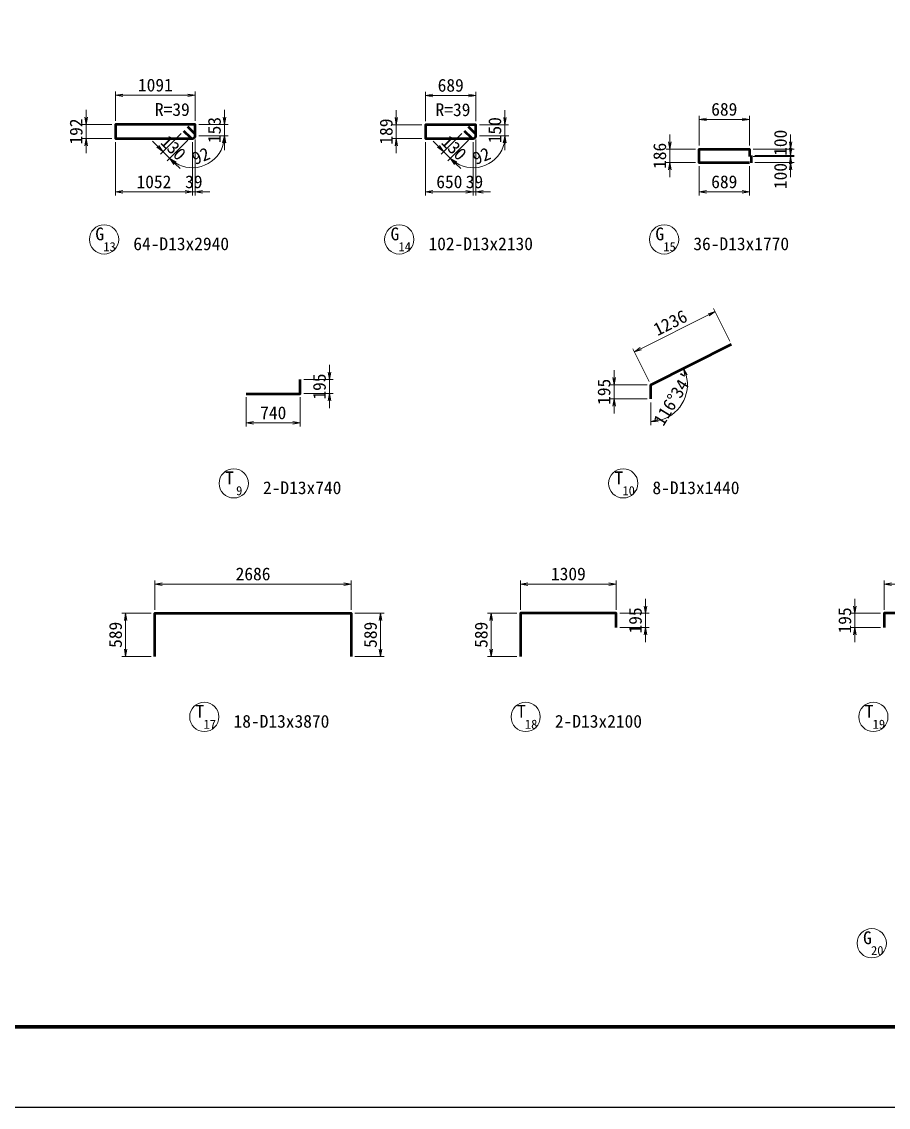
# Model space of a CAD drawing. Header units: millimetres. Extents: x 169470 to 758170, y -17820 to 11880.
# Drawn here: x 394097 to 405948, y -17820 to -2970 of the extents above; entities that cross this region are included whole.
import ezdxf
from ezdxf.enums import TextEntityAlignment as Align

# ---------------------------------------------------------------- set-up
doc = ezdxf.new("R2010")
doc.units = ezdxf.units.MM
doc.header["$LTSCALE"] = 50
doc.header["$PDSIZE"] = 300
doc.layers.get('Defpoints').update_dxf_attribs({"color": 151})
for name, color, linetype, lineweight in [('D-STR-DIM', 7, 'Continuous', 13), ('D-STR-HTXT', 7, 'Continuous', 13), ('D-STR-STR1', 2, 'Continuous', 50), ('D-STR-TXT', 7, 'Continuous', 13), ('D-TTL', 2, 'Continuous', 140)]:
    doc.layers.add(name, color=color, linetype=linetype, lineweight=lineweight)
doc.styles.add('YOKO_GOTHIC', font='MS Gothic.ttf')
doc.dimstyles.new('S50', dxfattribs={"dimscale": 50, "dimtxt": 3.5, "dimasz": 2, "dimexe": 1, "dimexo": 1, "dimgap": 1, "dimtad": 1, "dimdec": 0, "dimzin": 1, "dimdsep": 46, "dimtxsty": 'YOKO_GOTHIC', "dimblk": 'OPEN', "dimcen": 0, "dimclrd": 256, "dimclre": 256, "dimclrt": 256, "dimaunit": 1, "dimadec": 3, "dimazin": 0, "dimtfac": 1, "dimtdec": 0, "dimtix": 1, "dimtmove": 2, "dimatfit": 3, "dimldrblk": 'OPEN', "dimfxl": 1, "dimlwd": -1, "dimlwe": -1, "dimarcsym": 2})

# ---------------------------------------------------------------- blocks, each defined once
blk = doc.blocks.new('_Open')
at = {"color": 0, "linetype": 'ByBlock', "lineweight": -2}
for p, q in [((-1, 0.17), (0, 0)), ((-1, -0.17), (0, 0)), ((0, 0), (-1, 0))]:
    blk.add_line(p, q, dxfattribs=at)
blk = doc.blocks.new('*D3674')
at = {"layer": 'D-STR-DIM', "transparency": 16777216}
for p, q in [((403782, -7338), (403558, -6891)), ((402564, -7443), (403491, -6980)), ((402676, -7891), (402453, -7443))]:
    blk.add_line(p, q, dxfattribs=at)
at = {"layer": 'Defpoints', "color": 0, "transparency": 16777216}
for p in [(403580, -6935), (403804, -7382), (402699, -7935)]:
    blk.add_point(p, dxfattribs=at)
at = {"layer": 'D-STR-DIM', "transparency": 16777216, "xscale": 100, "yscale": 100, "zscale": 100}
for p, rotation in [((403580, -6935), 26.57000108200025), ((402475, -7488), 206.5700010820003)]:
    blk.add_blockref('_Open', p, dxfattribs=dict(at, rotation=rotation))
at = {"layer": 'D-STR-DIM', "transparency": 16777216, "insert": (402966, -7089), "char_height": 175, "attachment_point": 5, "rotation": 26.57, "style": 'YOKO_GOTHIC'}
blk.add_mtext('1236', dxfattribs=at)
blk = doc.blocks.new('*D3684')
at = {"layer": 'D-STR-DIM', "transparency": 16777216}
for p, q in [((397167, -8108), (397167, -8508)), ((397907, -8108), (397907, -8508)), ((397267, -8458), (397807, -8458))]:
    blk.add_line(p, q, dxfattribs=at)
at = {"layer": 'Defpoints', "color": 0, "transparency": 16777216}
for p in [(397167, -8058), (397907, -8058), (397907, -8458)]:
    blk.add_point(p, dxfattribs=at)
at = {"layer": 'D-STR-DIM', "transparency": 16777216, "xscale": 100, "yscale": 100, "zscale": 100, "rotation": 180}
blk.add_blockref('_Open', (397167, -8458), dxfattribs=at)
at = {"layer": 'D-STR-DIM', "transparency": 16777216, "xscale": 100, "yscale": 100, "zscale": 100}
blk.add_blockref('_Open', (397907, -8458), dxfattribs=at)
at = {"layer": 'D-STR-DIM', "transparency": 16777216, "insert": (397537, -8321), "char_height": 175, "attachment_point": 5, "style": 'YOKO_GOTHIC'}
blk.add_mtext('740', dxfattribs=at)
blk = doc.blocks.new('*D3690')
at = {"layer": 'D-STR-DIM', "transparency": 16777216}
for p, q in [((395379, -4326), (395379, -3926)), ((395479, -3976), (396370, -3976)), ((396470, -4326), (396470, -3926))]:
    blk.add_line(p, q, dxfattribs=at)
at = {"layer": 'Defpoints', "color": 0, "transparency": 16777216}
for p in [(396470, -3976), (395379, -4376), (396470, -4376)]:
    blk.add_point(p, dxfattribs=at)
at = {"layer": 'D-STR-DIM', "transparency": 16777216, "xscale": 100, "yscale": 100, "zscale": 100, "rotation": 180}
blk.add_blockref('_Open', (395379, -3976), dxfattribs=at)
at = {"layer": 'D-STR-DIM', "transparency": 16777216, "xscale": 100, "yscale": 100, "zscale": 100}
blk.add_blockref('_Open', (396470, -3976), dxfattribs=at)
at = {"layer": 'D-STR-DIM', "transparency": 16777216, "insert": (395925, -3838), "char_height": 175, "attachment_point": 5, "style": 'YOKO_GOTHIC'}
blk.add_mtext('1091', dxfattribs=at)
blk = doc.blocks.new('*D3691')
at = {"layer": 'D-STR-DIM', "transparency": 16777216}
for p, q in [((399620, -4329), (399620, -3929)), ((399720, -3979), (400209, -3979)), ((400309, -4329), (400309, -3929))]:
    blk.add_line(p, q, dxfattribs=at)
at = {"layer": 'Defpoints', "color": 0, "transparency": 16777216}
for p in [(400309, -3979), (399620, -4379), (400309, -4379)]:
    blk.add_point(p, dxfattribs=at)
at = {"layer": 'D-STR-DIM', "transparency": 16777216, "xscale": 100, "yscale": 100, "zscale": 100, "rotation": 180}
blk.add_blockref('_Open', (399620, -3979), dxfattribs=at)
at = {"layer": 'D-STR-DIM', "transparency": 16777216, "xscale": 100, "yscale": 100, "zscale": 100}
blk.add_blockref('_Open', (400309, -3979), dxfattribs=at)
at = {"layer": 'D-STR-DIM', "transparency": 16777216, "insert": (399964, -3841), "char_height": 175, "attachment_point": 5, "style": 'YOKO_GOTHIC'}
blk.add_mtext('689', dxfattribs=at)
blk = doc.blocks.new('*D3692')
at = {"layer": 'D-STR-DIM', "transparency": 16777216}
for p, q in [((402961, -4612), (402961, -4512)), ((403311, -4712), (402911, -4712)), ((402961, -4898), (402961, -4712)), ((403311, -4898), (402911, -4898)), ((402961, -4998), (402961, -5098))]:
    blk.add_line(p, q, dxfattribs=at)
at = {"layer": 'Defpoints', "color": 0, "transparency": 16777216}
for p in [(402961, -4712), (403361, -4712), (403361, -4898)]:
    blk.add_point(p, dxfattribs=at)
at = {"layer": 'D-STR-DIM', "transparency": 16777216, "xscale": 100, "yscale": 100, "zscale": 100}
for p, rotation in [((402961, -4712), 270), ((402961, -4898), 90)]:
    blk.add_blockref('_Open', p, dxfattribs=dict(at, rotation=rotation))
at = {"layer": 'D-STR-DIM', "transparency": 16777216, "insert": (402823, -4805), "char_height": 175, "attachment_point": 5, "rotation": 90, "style": 'YOKO_GOTHIC'}
blk.add_mtext('186', dxfattribs=at)
blk = doc.blocks.new('*D3444')
at = {"layer": 'D-STR-DIM', "transparency": 16777216}
for p, q in [((395918, -11013), (395918, -10613)), ((396018, -10663), (398504, -10663)), ((398604, -11013), (398604, -10613))]:
    blk.add_line(p, q, dxfattribs=at)
at = {"layer": 'Defpoints', "color": 0, "transparency": 16777216}
for p in [(398604, -10663), (395918, -11063), (398604, -11063)]:
    blk.add_point(p, dxfattribs=at)
at = {"layer": 'D-STR-DIM', "transparency": 16777216, "xscale": 100, "yscale": 100, "zscale": 100, "rotation": 180}
blk.add_blockref('_Open', (395918, -10663), dxfattribs=at)
at = {"layer": 'D-STR-DIM', "transparency": 16777216, "xscale": 100, "yscale": 100, "zscale": 100}
blk.add_blockref('_Open', (398604, -10663), dxfattribs=at)
at = {"layer": 'D-STR-DIM', "transparency": 16777216, "insert": (397261, -10525), "char_height": 175, "attachment_point": 5, "style": 'YOKO_GOTHIC'}
blk.add_mtext('2686', dxfattribs=at)
blk = doc.blocks.new('*D3445')
at = {"layer": 'D-STR-DIM', "transparency": 16777216}
for p, q in [((400918, -11013), (400918, -10613)), ((402127, -10663), (401018, -10663)), ((402227, -11013), (402227, -10613))]:
    blk.add_line(p, q, dxfattribs=at)
at = {"layer": 'Defpoints', "color": 0, "transparency": 16777216}
for p in [(400918, -10663), (400918, -11063), (402227, -11063)]:
    blk.add_point(p, dxfattribs=at)
at = {"layer": 'D-STR-DIM', "transparency": 16777216, "xscale": 100, "yscale": 100, "zscale": 100, "rotation": 180}
blk.add_blockref('_Open', (400918, -10663), dxfattribs=at)
at = {"layer": 'D-STR-DIM', "transparency": 16777216, "xscale": 100, "yscale": 100, "zscale": 100}
blk.add_blockref('_Open', (402227, -10663), dxfattribs=at)
at = {"layer": 'D-STR-DIM', "transparency": 16777216, "insert": (401573, -10525), "char_height": 175, "attachment_point": 5, "style": 'YOKO_GOTHIC'}
blk.add_mtext('1309', dxfattribs=at)
blk = doc.blocks.new('*D3446')
at = {"layer": 'D-STR-DIM', "transparency": 16777216}
for p, q in [((405891, -11013), (405891, -10613)), ((406778, -10663), (405991, -10663)), ((406878, -11013), (406878, -10613))]:
    blk.add_line(p, q, dxfattribs=at)
at = {"layer": 'Defpoints', "color": 0, "transparency": 16777216}
for p in [(405891, -10663), (405891, -11063), (406878, -11063)]:
    blk.add_point(p, dxfattribs=at)
at = {"layer": 'D-STR-DIM', "transparency": 16777216, "xscale": 100, "yscale": 100, "zscale": 100, "rotation": 180}
blk.add_blockref('_Open', (405891, -10663), dxfattribs=at)
at = {"layer": 'D-STR-DIM', "transparency": 16777216, "xscale": 100, "yscale": 100, "zscale": 100}
blk.add_blockref('_Open', (406878, -10663), dxfattribs=at)
at = {"layer": 'D-STR-DIM', "transparency": 16777216, "insert": (406385, -10525), "char_height": 175, "attachment_point": 5, "style": 'YOKO_GOTHIC'}
blk.add_mtext('987', dxfattribs=at)
blk = doc.blocks.new('*D3449')
at = {"layer": 'D-STR-DIM', "transparency": 16777216}
for p, q in [((398307, -7763), (398307, -7663)), ((397957, -7863), (398357, -7863)), ((398307, -8058), (398307, -7863)), ((397957, -8058), (398357, -8058)), ((398307, -8158), (398307, -8258))]:
    blk.add_line(p, q, dxfattribs=at)
at = {"layer": 'Defpoints', "color": 0, "transparency": 16777216}
for p in [(397907, -7863), (398307, -7863), (397907, -8058)]:
    blk.add_point(p, dxfattribs=at)
at = {"layer": 'D-STR-DIM', "transparency": 16777216, "xscale": 100, "yscale": 100, "zscale": 100}
for p, rotation in [((398307, -7863), 270), ((398307, -8058), 90)]:
    blk.add_blockref('_Open', p, dxfattribs=dict(at, rotation=rotation))
at = {"layer": 'D-STR-DIM', "transparency": 16777216, "insert": (398169, -7961), "char_height": 175, "attachment_point": 5, "rotation": 90, "style": 'YOKO_GOTHIC'}
blk.add_mtext('195', dxfattribs=at)
blk = doc.blocks.new('*D3452')
at = {"layer": 'D-STR-DIM', "transparency": 16777216}
for p, q in [((394979, -4276), (394979, -4176)), ((395329, -4376), (394929, -4376)), ((394979, -4568), (394979, -4376)), ((395329, -4568), (394929, -4568)), ((394979, -4668), (394979, -4768))]:
    blk.add_line(p, q, dxfattribs=at)
at = {"layer": 'Defpoints', "color": 0, "transparency": 16777216}
for p in [(394979, -4376), (395379, -4376), (395379, -4568)]:
    blk.add_point(p, dxfattribs=at)
at = {"layer": 'D-STR-DIM', "transparency": 16777216, "xscale": 100, "yscale": 100, "zscale": 100}
for p, rotation in [((394979, -4376), 270), ((394979, -4568), 90)]:
    blk.add_blockref('_Open', p, dxfattribs=dict(at, rotation=rotation))
at = {"layer": 'D-STR-DIM', "transparency": 16777216, "insert": (394842, -4472), "char_height": 175, "attachment_point": 5, "rotation": 90, "style": 'YOKO_GOTHIC'}
blk.add_mtext('192', dxfattribs=at)
blk = doc.blocks.new('*D3453')
at = {"layer": 'D-STR-DIM', "transparency": 16777216}
for p, q in [((399220, -4279), (399220, -4179)), ((399570, -4379), (399170, -4379)), ((399220, -4568), (399220, -4379)), ((399570, -4568), (399170, -4568)), ((399220, -4668), (399220, -4768))]:
    blk.add_line(p, q, dxfattribs=at)
at = {"layer": 'Defpoints', "color": 0, "transparency": 16777216}
for p in [(399220, -4379), (399620, -4379), (399620, -4568)]:
    blk.add_point(p, dxfattribs=at)
at = {"layer": 'D-STR-DIM', "transparency": 16777216, "xscale": 100, "yscale": 100, "zscale": 100}
for p, rotation in [((399220, -4379), 270), ((399220, -4568), 90)]:
    blk.add_blockref('_Open', p, dxfattribs=dict(at, rotation=rotation))
at = {"layer": 'D-STR-DIM', "transparency": 16777216, "insert": (399082, -4473), "char_height": 175, "attachment_point": 5, "rotation": 90, "style": 'YOKO_GOTHIC'}
blk.add_mtext('189', dxfattribs=at)
blk = doc.blocks.new('*D3454')
at = {"layer": 'D-STR-DIM', "transparency": 16777216}
for p, q in [((403361, -4948), (403361, -5348)), ((404050, -4948), (404050, -5348)), ((403950, -5298), (403461, -5298))]:
    blk.add_line(p, q, dxfattribs=at)
at = {"layer": 'Defpoints', "color": 0, "transparency": 16777216}
for p in [(403361, -4898), (404050, -4898), (403361, -5298)]:
    blk.add_point(p, dxfattribs=at)
at = {"layer": 'D-STR-DIM', "transparency": 16777216, "xscale": 100, "yscale": 100, "zscale": 100, "rotation": 180}
blk.add_blockref('_Open', (403361, -5298), dxfattribs=at)
at = {"layer": 'D-STR-DIM', "transparency": 16777216, "xscale": 100, "yscale": 100, "zscale": 100}
blk.add_blockref('_Open', (404050, -5298), dxfattribs=at)
at = {"layer": 'D-STR-DIM', "transparency": 16777216, "insert": (403705, -5161), "char_height": 175, "attachment_point": 5, "style": 'YOKO_GOTHIC'}
blk.add_mtext('689', dxfattribs=at)
blk = doc.blocks.new('*D3456')
at = {"layer": 'D-STR-DIM', "transparency": 16777216}
for p, q in [((402199, -7835), (402199, -7735)), ((402649, -7935), (402149, -7935)), ((402199, -7935), (402199, -8130)), ((402649, -8130), (402149, -8130)), ((402199, -8230), (402199, -8330))]:
    blk.add_line(p, q, dxfattribs=at)
at = {"layer": 'Defpoints', "color": 0, "transparency": 16777216}
for p in [(402699, -7935), (402199, -8130), (402699, -8130)]:
    blk.add_point(p, dxfattribs=at)
at = {"layer": 'D-STR-DIM', "transparency": 16777216, "xscale": 100, "yscale": 100, "zscale": 100}
for p, rotation in [((402199, -7935), 270), ((402199, -8130), 90)]:
    blk.add_blockref('_Open', p, dxfattribs=dict(at, rotation=rotation))
at = {"layer": 'D-STR-DIM', "transparency": 16777216, "insert": (402061, -8033), "char_height": 175, "attachment_point": 5, "rotation": 90, "style": 'YOKO_GOTHIC'}
blk.add_mtext('195', dxfattribs=at)
blk = doc.blocks.new('*D3463')
at = {"layer": 'D-STR-DIM', "transparency": 16777216}
for p, q in [((395868, -11063), (395468, -11063)), ((395518, -11552), (395518, -11163)), ((395868, -11652), (395468, -11652))]:
    blk.add_line(p, q, dxfattribs=at)
at = {"layer": 'Defpoints', "color": 0, "transparency": 16777216}
for p in [(395518, -11063), (395918, -11063), (395918, -11652)]:
    blk.add_point(p, dxfattribs=at)
at = {"layer": 'D-STR-DIM', "transparency": 16777216, "xscale": 100, "yscale": 100, "zscale": 100}
for p, rotation in [((395518, -11063), 90), ((395518, -11652), 270)]:
    blk.add_blockref('_Open', p, dxfattribs=dict(at, rotation=rotation))
at = {"layer": 'D-STR-DIM', "transparency": 16777216, "insert": (395381, -11357), "char_height": 175, "attachment_point": 5, "rotation": 90, "style": 'YOKO_GOTHIC'}
blk.add_mtext('589', dxfattribs=at)
blk = doc.blocks.new('*D3464')
at = {"layer": 'D-STR-DIM', "transparency": 16777216}
for p, q in [((402627, -10963), (402627, -10863)), ((402277, -11063), (402677, -11063)), ((402627, -11258), (402627, -11063)), ((402277, -11258), (402677, -11258)), ((402627, -11358), (402627, -11458))]:
    blk.add_line(p, q, dxfattribs=at)
at = {"layer": 'Defpoints', "color": 0, "transparency": 16777216}
for p in [(402227, -11063), (402627, -11063), (402227, -11258)]:
    blk.add_point(p, dxfattribs=at)
at = {"layer": 'D-STR-DIM', "transparency": 16777216, "xscale": 100, "yscale": 100, "zscale": 100}
for p, rotation in [((402627, -11063), 270), ((402627, -11258), 90)]:
    blk.add_blockref('_Open', p, dxfattribs=dict(at, rotation=rotation))
at = {"layer": 'D-STR-DIM', "transparency": 16777216, "insert": (402490, -11160), "char_height": 175, "attachment_point": 5, "rotation": 90, "style": 'YOKO_GOTHIC'}
blk.add_mtext('195', dxfattribs=at)
blk = doc.blocks.new('*D3470')
at = {"layer": 'D-STR-DIM', "transparency": 16777216}
for p, q in [((403361, -4662), (403361, -4256)), ((403950, -4306), (403461, -4306)), ((404050, -4662), (404050, -4256))]:
    blk.add_line(p, q, dxfattribs=at)
at = {"layer": 'Defpoints', "color": 0, "transparency": 16777216}
for p in [(403361, -4306), (403361, -4712), (404050, -4712)]:
    blk.add_point(p, dxfattribs=at)
at = {"layer": 'D-STR-DIM', "transparency": 16777216, "xscale": 100, "yscale": 100, "zscale": 100, "rotation": 180}
blk.add_blockref('_Open', (403361, -4306), dxfattribs=at)
at = {"layer": 'D-STR-DIM', "transparency": 16777216, "xscale": 100, "yscale": 100, "zscale": 100}
blk.add_blockref('_Open', (404050, -4306), dxfattribs=at)
at = {"layer": 'D-STR-DIM', "transparency": 16777216, "insert": (403705, -4169), "char_height": 175, "attachment_point": 5, "style": 'YOKO_GOTHIC'}
blk.add_mtext('689', dxfattribs=at)
blk = doc.blocks.new('*D3477')
at = {"layer": 'D-STR-DIM', "transparency": 16777216}
for p, q in [((398654, -11063), (399054, -11063)), ((399004, -11552), (399004, -11163)), ((398654, -11652), (399054, -11652))]:
    blk.add_line(p, q, dxfattribs=at)
at = {"layer": 'Defpoints', "color": 0, "transparency": 16777216}
for p in [(398604, -11063), (399004, -11063), (398604, -11652)]:
    blk.add_point(p, dxfattribs=at)
at = {"layer": 'D-STR-DIM', "transparency": 16777216, "xscale": 100, "yscale": 100, "zscale": 100}
for p, rotation in [((399004, -11063), 90), ((399004, -11652), 270)]:
    blk.add_blockref('_Open', p, dxfattribs=dict(at, rotation=rotation))
at = {"layer": 'D-STR-DIM', "transparency": 16777216, "insert": (398867, -11357), "char_height": 175, "attachment_point": 5, "rotation": 90, "style": 'YOKO_GOTHIC'}
blk.add_mtext('589', dxfattribs=at)
blk = doc.blocks.new('*D3478')
at = {"layer": 'D-STR-DIM', "transparency": 16777216}
for p, q in [((400868, -11063), (400468, -11063)), ((400518, -11552), (400518, -11163)), ((400868, -11652), (400468, -11652))]:
    blk.add_line(p, q, dxfattribs=at)
at = {"layer": 'Defpoints', "color": 0, "transparency": 16777216}
for p in [(400518, -11063), (400918, -11063), (400918, -11652)]:
    blk.add_point(p, dxfattribs=at)
at = {"layer": 'D-STR-DIM', "transparency": 16777216, "xscale": 100, "yscale": 100, "zscale": 100}
for p, rotation in [((400518, -11063), 90), ((400518, -11652), 270)]:
    blk.add_blockref('_Open', p, dxfattribs=dict(at, rotation=rotation))
at = {"layer": 'D-STR-DIM', "transparency": 16777216, "insert": (400381, -11357), "char_height": 175, "attachment_point": 5, "rotation": 90, "style": 'YOKO_GOTHIC'}
blk.add_mtext('589', dxfattribs=at)
blk = doc.blocks.new('*D3479')
at = {"layer": 'D-STR-DIM', "transparency": 16777216}
for p, q in [((405491, -10963), (405491, -10863)), ((405841, -11063), (405441, -11063)), ((405491, -11258), (405491, -11063)), ((405841, -11258), (405441, -11258)), ((405491, -11358), (405491, -11458))]:
    blk.add_line(p, q, dxfattribs=at)
at = {"layer": 'Defpoints', "color": 0, "transparency": 16777216}
for p in [(405491, -11063), (405891, -11063), (405891, -11258)]:
    blk.add_point(p, dxfattribs=at)
at = {"layer": 'D-STR-DIM', "transparency": 16777216, "xscale": 100, "yscale": 100, "zscale": 100}
for p, rotation in [((405491, -11063), 270), ((405491, -11258), 90)]:
    blk.add_blockref('_Open', p, dxfattribs=dict(at, rotation=rotation))
at = {"layer": 'D-STR-DIM', "transparency": 16777216, "insert": (405354, -11160), "char_height": 175, "attachment_point": 5, "rotation": 90, "style": 'YOKO_GOTHIC'}
blk.add_mtext('195', dxfattribs=at)
blk = doc.blocks.new('*D3481')
at = {"layer": 'D-STR-DIM', "transparency": 16777216}
for p, q in [((396870, -4276), (396870, -4176)), ((396520, -4376), (396920, -4376)), ((396870, -4376), (396870, -4529)), ((396520, -4529), (396920, -4529)), ((396870, -4629), (396870, -4729))]:
    blk.add_line(p, q, dxfattribs=at)
at = {"layer": 'Defpoints', "color": 0, "transparency": 16777216}
for p in [(396470, -4376), (396470, -4529), (396870, -4529)]:
    blk.add_point(p, dxfattribs=at)
at = {"layer": 'D-STR-DIM', "transparency": 16777216, "xscale": 100, "yscale": 100, "zscale": 100}
for p, rotation in [((396870, -4376), 270), ((396870, -4529), 90)]:
    blk.add_blockref('_Open', p, dxfattribs=dict(at, rotation=rotation))
at = {"layer": 'D-STR-DIM', "transparency": 16777216, "insert": (396733, -4452), "char_height": 175, "attachment_point": 5, "rotation": 90, "style": 'YOKO_GOTHIC'}
blk.add_mtext('153', dxfattribs=at)
blk = doc.blocks.new('*D3491')
at = {"layer": 'D-STR-DIM', "transparency": 16777216}
for p, q in [((396276, -4499), (395993, -4782)), ((396369, -4591), (396086, -4874)), ((395958, -4676), (395887, -4605)), ((396121, -4839), (396029, -4747)), ((396192, -4910), (396262, -4980))]:
    blk.add_line(p, q, dxfattribs=at)
at = {"layer": 'Defpoints', "color": 0, "transparency": 16777216}
for p in [(396312, -4464), (396404, -4556), (396029, -4747)]:
    blk.add_point(p, dxfattribs=at)
at = {"layer": 'D-STR-DIM', "transparency": 16777216, "xscale": 100, "yscale": 100, "zscale": 100}
for p, rotation in [((396029, -4747), 315.0000000006541), ((396121, -4839), 135.0000000006541)]:
    blk.add_blockref('_Open', p, dxfattribs=dict(at, rotation=rotation))
at = {"layer": 'D-STR-DIM', "transparency": 16777216, "insert": (396172, -4696), "char_height": 175, "attachment_point": 5, "rotation": 315, "style": 'YOKO_GOTHIC'}
blk.add_mtext('130', dxfattribs=at)
blk = doc.blocks.new('*D3492')
at = {"layer": 'D-STR-DIM', "transparency": 16777216}
for p, q in [((396369, -4591), (396086, -4874)), ((396520, -4529), (396920, -4529))]:
    blk.add_line(p, q, dxfattribs=at)
blk.add_arc((396431, -4529), 439, 238.0798, 346.9202, dxfattribs=at)
at = {"layer": 'Defpoints', "color": 0, "transparency": 16777216}
for p in [(396404, -4556), (396431, -4529), (396470, -4529), (396431, -4968)]:
    blk.add_point(p, dxfattribs=at)
at = {"layer": 'D-STR-DIM', "transparency": 16777216, "xscale": 100, "yscale": 100, "zscale": 100}
for p, rotation in [((396870, -4529), 83.46009306568979), ((396121, -4839), 141.5399069343077)]:
    blk.add_blockref('_Open', p, dxfattribs=dict(at, rotation=rotation))
at = {"layer": 'D-STR-DIM', "transparency": 16777216, "insert": (396547, -4807), "char_height": 175, "attachment_point": 5, "rotation": 22.5, "style": 'YOKO_GOTHIC'}
blk.add_mtext('92', dxfattribs=at)
blk = doc.blocks.new('*D3493')
at = {"layer": 'D-STR-DIM', "transparency": 16777216}
for p, q in [((396470, -4579), (396470, -5348)), ((396431, -4618), (396431, -5348)), ((396331, -5298), (396231, -5298)), ((396431, -5298), (396470, -5298)), ((396570, -5298), (396670, -5298))]:
    blk.add_line(p, q, dxfattribs=at)
at = {"layer": 'Defpoints', "color": 0, "transparency": 16777216}
for p in [(396431, -4568), (396470, -4529), (396470, -5298)]:
    blk.add_point(p, dxfattribs=at)
at = {"layer": 'D-STR-DIM', "transparency": 16777216, "xscale": 100, "yscale": 100, "zscale": 100}
blk.add_blockref('_Open', (396431, -5298), dxfattribs=at)
at = {"layer": 'D-STR-DIM', "transparency": 16777216, "xscale": 100, "yscale": 100, "zscale": 100, "rotation": 180}
blk.add_blockref('_Open', (396470, -5298), dxfattribs=at)
at = {"layer": 'D-STR-DIM', "transparency": 16777216, "insert": (396451, -5161), "char_height": 175, "attachment_point": 5, "style": 'YOKO_GOTHIC'}
blk.add_mtext('39', dxfattribs=at)
blk = doc.blocks.new('*D3494')
at = {"layer": 'D-STR-DIM', "transparency": 16777216}
for p, q in [((395379, -4618), (395379, -5348)), ((396431, -4618), (396431, -5348)), ((395479, -5298), (396331, -5298))]:
    blk.add_line(p, q, dxfattribs=at)
at = {"layer": 'Defpoints', "color": 0, "transparency": 16777216}
for p in [(395379, -4568), (396431, -4568), (396431, -5298)]:
    blk.add_point(p, dxfattribs=at)
at = {"layer": 'D-STR-DIM', "transparency": 16777216, "xscale": 100, "yscale": 100, "zscale": 100, "rotation": 180}
blk.add_blockref('_Open', (395379, -5298), dxfattribs=at)
at = {"layer": 'D-STR-DIM', "transparency": 16777216, "xscale": 100, "yscale": 100, "zscale": 100}
blk.add_blockref('_Open', (396431, -5298), dxfattribs=at)
at = {"layer": 'D-STR-DIM', "transparency": 16777216, "insert": (395905, -5161), "char_height": 175, "attachment_point": 5, "style": 'YOKO_GOTHIC'}
blk.add_mtext('1052', dxfattribs=at)
blk = doc.blocks.new('*D3495')
at = {"layer": 'D-STR-DIM', "transparency": 16777216}
for p, q in [((400706, -4279), (400706, -4179)), ((400359, -4379), (400756, -4379)), ((400706, -4379), (400706, -4529)), ((400359, -4529), (400756, -4529)), ((400706, -4629), (400706, -4729))]:
    blk.add_line(p, q, dxfattribs=at)
at = {"layer": 'Defpoints', "color": 0, "transparency": 16777216}
for p in [(400309, -4379), (400309, -4529), (400706, -4529)]:
    blk.add_point(p, dxfattribs=at)
at = {"layer": 'D-STR-DIM', "transparency": 16777216, "xscale": 100, "yscale": 100, "zscale": 100}
for p, rotation in [((400706, -4379), 270), ((400706, -4529), 90)]:
    blk.add_blockref('_Open', p, dxfattribs=dict(at, rotation=rotation))
at = {"layer": 'D-STR-DIM', "transparency": 16777216, "insert": (400568, -4454), "char_height": 175, "attachment_point": 5, "rotation": 90, "style": 'YOKO_GOTHIC'}
blk.add_mtext('150', dxfattribs=at)
blk = doc.blocks.new('*D3496')
at = {"layer": 'D-STR-DIM', "transparency": 16777216}
for p, q in [((400114, -4499), (399832, -4782)), ((400207, -4591), (399924, -4874)), ((399796, -4676), (399726, -4605)), ((399959, -4839), (399867, -4747)), ((400030, -4910), (400101, -4980))]:
    blk.add_line(p, q, dxfattribs=at)
at = {"layer": 'Defpoints', "color": 0, "transparency": 16777216}
for p in [(400150, -4464), (400242, -4556), (399867, -4747)]:
    blk.add_point(p, dxfattribs=at)
at = {"layer": 'D-STR-DIM', "transparency": 16777216, "xscale": 100, "yscale": 100, "zscale": 100}
for p, rotation in [((399867, -4747), 315.0000000006541), ((399959, -4839), 135.0000000006541)]:
    blk.add_blockref('_Open', p, dxfattribs=dict(at, rotation=rotation))
at = {"layer": 'D-STR-DIM', "transparency": 16777216, "insert": (400010, -4696), "char_height": 175, "attachment_point": 5, "rotation": 315, "style": 'YOKO_GOTHIC'}
blk.add_mtext('130', dxfattribs=at)
blk = doc.blocks.new('*D3497')
at = {"layer": 'D-STR-DIM', "transparency": 16777216}
for p, q in [((400207, -4591), (399924, -4874)), ((400359, -4529), (400759, -4529))]:
    blk.add_line(p, q, dxfattribs=at)
blk.add_arc((400270, -4529), 439, 238.0798, 346.9202, dxfattribs=at)
at = {"layer": 'Defpoints', "color": 0, "transparency": 16777216}
for p in [(400242, -4556), (400270, -4529), (400309, -4529), (400270, -4968)]:
    blk.add_point(p, dxfattribs=at)
at = {"layer": 'D-STR-DIM', "transparency": 16777216, "xscale": 100, "yscale": 100, "zscale": 100}
for p, rotation in [((400709, -4529), 83.46009306572296), ((399959, -4839), 141.5399069343072)]:
    blk.add_blockref('_Open', p, dxfattribs=dict(at, rotation=rotation))
at = {"layer": 'D-STR-DIM', "transparency": 16777216, "insert": (400385, -4807), "char_height": 175, "attachment_point": 5, "rotation": 22.5, "style": 'YOKO_GOTHIC'}
blk.add_mtext('92', dxfattribs=at)
blk = doc.blocks.new('*D3498')
at = {"layer": 'D-STR-DIM', "transparency": 16777216}
for p, q in [((400309, -4579), (400309, -5348)), ((400270, -4618), (400270, -5348)), ((400170, -5298), (400070, -5298)), ((400270, -5298), (400309, -5298)), ((400409, -5298), (400509, -5298))]:
    blk.add_line(p, q, dxfattribs=at)
at = {"layer": 'Defpoints', "color": 0, "transparency": 16777216}
for p in [(400270, -4568), (400309, -4529), (400309, -5298)]:
    blk.add_point(p, dxfattribs=at)
at = {"layer": 'D-STR-DIM', "transparency": 16777216, "xscale": 100, "yscale": 100, "zscale": 100}
blk.add_blockref('_Open', (400270, -5298), dxfattribs=at)
at = {"layer": 'D-STR-DIM', "transparency": 16777216, "xscale": 100, "yscale": 100, "zscale": 100, "rotation": 180}
blk.add_blockref('_Open', (400309, -5298), dxfattribs=at)
at = {"layer": 'D-STR-DIM', "transparency": 16777216, "insert": (400289, -5161), "char_height": 175, "attachment_point": 5, "style": 'YOKO_GOTHIC'}
blk.add_mtext('39', dxfattribs=at)
blk = doc.blocks.new('*D3499')
at = {"layer": 'D-STR-DIM', "transparency": 16777216}
for p, q in [((399620, -4618), (399620, -5348)), ((400270, -4618), (400270, -5348)), ((399720, -5298), (400170, -5298))]:
    blk.add_line(p, q, dxfattribs=at)
at = {"layer": 'Defpoints', "color": 0, "transparency": 16777216}
for p in [(399620, -4568), (400270, -4568), (400270, -5298)]:
    blk.add_point(p, dxfattribs=at)
at = {"layer": 'D-STR-DIM', "transparency": 16777216, "xscale": 100, "yscale": 100, "zscale": 100, "rotation": 180}
blk.add_blockref('_Open', (399620, -5298), dxfattribs=at)
at = {"layer": 'D-STR-DIM', "transparency": 16777216, "xscale": 100, "yscale": 100, "zscale": 100}
blk.add_blockref('_Open', (400270, -5298), dxfattribs=at)
at = {"layer": 'D-STR-DIM', "transparency": 16777216, "insert": (399945, -5161), "char_height": 175, "attachment_point": 5, "style": 'YOKO_GOTHIC'}
blk.add_mtext('650', dxfattribs=at)
blk = doc.blocks.new('*D3508')
at = {"layer": 'D-STR-DIM', "transparency": 16777216}
blk.add_line((402699, -8180), (402699, -8487), dxfattribs=at)
blk.add_arc((402699, -7935), 502, 281.4342, 15.1358, dxfattribs=at)
at = {"layer": 'Defpoints', "color": 0, "transparency": 16777216}
for p in [(403729, -7420), (402699, -7935), (402699, -7935), (402699, -8130), (403014, -8326)]:
    blk.add_point(p, dxfattribs=at)
at = {"layer": 'D-STR-DIM', "transparency": 16777216, "xscale": 100, "yscale": 100, "zscale": 100}
for p, rotation in [((403148, -7711), 110.8528852402772), ((402699, -8437), 185.7171158417337)]:
    blk.add_blockref('_Open', p, dxfattribs=dict(at, rotation=rotation))
at = {"layer": 'D-STR-DIM', "transparency": 16777216, "insert": (403009, -8127), "char_height": 175, "attachment_point": 5, "rotation": 58.285, "style": 'YOKO_GOTHIC'}
blk.add_mtext("116°34'", dxfattribs=at)
blk = doc.blocks.new('*D3870')
at = {"layer": 'D-STR-DIM', "transparency": 16777216}
for p, q in [((404612, -4698), (404612, -4598)), ((404125, -4798), (404662, -4798)), ((404125, -4898), (404662, -4898)), ((404612, -4798), (404612, -4898)), ((404612, -4998), (404612, -5098))]:
    blk.add_line(p, q, dxfattribs=at)
at = {"layer": 'Defpoints', "color": 0, "transparency": 16777216}
for p in [(404075, -4798), (404075, -4898), (404612, -4898)]:
    blk.add_point(p, dxfattribs=at)
at = {"layer": 'D-STR-DIM', "transparency": 16777216, "xscale": 100, "yscale": 100, "zscale": 100}
for p, rotation in [((404612, -4798), 270), ((404612, -4898), 90)]:
    blk.add_blockref('_Open', p, dxfattribs=dict(at, rotation=rotation))
at = {"layer": 'D-STR-DIM', "transparency": 16777216, "insert": (404474, -5081), "char_height": 175, "attachment_point": 5, "rotation": 90, "style": 'YOKO_GOTHIC'}
blk.add_mtext('100', dxfattribs=at)
blk = doc.blocks.new('*D3871')
at = {"layer": 'D-STR-DIM', "transparency": 16777216}
for p, q in [((404612, -4612), (404612, -4512)), ((404100, -4712), (404662, -4712)), ((404612, -4712), (404612, -4812)), ((404100, -4812), (404662, -4812)), ((404612, -4912), (404612, -5012))]:
    blk.add_line(p, q, dxfattribs=at)
at = {"layer": 'Defpoints', "color": 0, "transparency": 16777216}
for p in [(404050, -4712), (404050, -4812), (404612, -4812)]:
    blk.add_point(p, dxfattribs=at)
at = {"layer": 'D-STR-DIM', "transparency": 16777216, "xscale": 100, "yscale": 100, "zscale": 100}
for p, rotation in [((404612, -4712), 270), ((404612, -4812), 90)]:
    blk.add_blockref('_Open', p, dxfattribs=dict(at, rotation=rotation))
at = {"layer": 'D-STR-DIM', "transparency": 16777216, "insert": (404474, -4626), "char_height": 175, "attachment_point": 5, "rotation": 90, "style": 'YOKO_GOTHIC'}
blk.add_mtext('100', dxfattribs=at)

msp = doc.modelspace()

# ---------------------------------------------------------------- linework, layer by layer
at = {"layer": 'D-STR-HTXT', "color": 6}
for centre in [(395223.11, -5947.81), (405722.18, -15575.83)]:
    msp.add_circle(centre, 200, dxfattribs=at)
at = {"layer": 'D-STR-HTXT', "color": 1}
for centre in [(399260.04, -5947.81), (402881.85, -5947.81), (396594.35, -12479.86)]:
    msp.add_circle(centre, 200, dxfattribs=at)
at = {"layer": 'D-STR-HTXT'}
for centre in [(396996.59, -9285), (402322.64, -9285)]:
    msp.add_circle(centre, 200, dxfattribs=at)
at = {"layer": 'D-STR-HTXT', "color": 3}
for centre in [(400988.88, -12479.86), (405743.8, -12479.86)]:
    msp.add_circle(centre, 200, dxfattribs=at)
at = {"layer": 'D-STR-STR1'}
for points in [[(396470.49, -4528.54), (396470.49, -4375.54), (395379.49, -4375.54), (395379.49, -4567.54), (396431.49, -4567.54)], [(400308.66, -4528.54), (400308.66, -4378.54), (399619.66, -4378.54), (399619.66, -4567.54), (400269.66, -4567.54)], [(404049.84, -4898.45), (403360.84, -4898.45), (403360.84, -4712.45), (404049.84, -4712.45), (404049.84, -4812.45)], [(404074.84, -4798.45), (404074.84, -4898.45)], [(402698.62, -8130.32), (402698.62, -7935.32), (403804.09, -7382.47)], [(397166.8, -8058.17), (397906.8, -8058.17), (397906.8, -7863.17)], [(395918.4, -11651.9), (395918.4, -11062.9), (398604.4, -11062.9), (398604.4, -11651.9)], [(402227.4, -11257.9), (402227.4, -11062.9), (400918.4, -11062.9), (400918.4, -11651.9)], [(406878.4, -11651.9), (406878.4, -11062.9), (405891.4, -11062.9), (405891.4, -11257.9)]]:
    msp.add_lwpolyline(points, dxfattribs=at)
for points in [[(396311.67, -4463.88), (396403.91, -4556.12, 0.99999976), (396459.07, -4500.96), (396366.83, -4408.72)], [(400149.85, -4463.88), (400242.09, -4556.12, 0.99999976), (400297.24, -4500.96), (400205, -4408.72)]]:
    msp.add_lwpolyline(points, format="xyb", dxfattribs=at)
at = {"layer": 'D-TTL'}
msp.add_lwpolyline([(380744.53, 10780), (380744.53, -16720), (420744.53, -16720), (420744.53, 10780)], close=True, dxfattribs=at)
at = {"layer": 'Defpoints', "color": 1}
msp.add_lwpolyline([(379719.53, 11880), (379719.53, -17820), (421769.53, -17820), (421769.53, 11880)], close=True, dxfattribs=at)

# ---------------------------------------------------------------- texts
at = {"layer": 'D-STR-TXT', "style": 'YOKO_GOTHIC'}
for s, p in [('R=39', (395918.98, -4311.01)), ('R=39', (399757.15, -4314.01)), ('2-D13x740', (397396.59, -9485)), ('8-D13x1440', (402722.64, -9485))]:
    msp.add_text(s, height=175, dxfattribs=at).set_placement(p, align=Align.BOTTOM_LEFT)
at = {"layer": 'D-STR-TXT', "color": 6, "style": 'YOKO_GOTHIC'}
for s, height, p in [('G ', 175, (395223.11, -5872.81)), ('13', 125, (395298.11, -6047.81)), ('G ', 175, (405722.18, -15500.83)), ('20', 125, (405797.18, -15675.83))]:
    msp.add_text(s, height=height, dxfattribs=at).set_placement(p, align=Align.MIDDLE_CENTER)
at = {"layer": 'D-STR-TXT', "color": 1, "style": 'YOKO_GOTHIC'}
for s, height, p in [('G ', 175, (399260.04, -5872.81)), ('G ', 175, (402881.85, -5872.81)), ('14', 125, (399335.04, -6047.81)), ('15', 125, (402956.85, -6047.81)), ('T ', 175, (396594.35, -12404.86)), ('17', 125, (396669.35, -12579.86))]:
    msp.add_text(s, height=height, dxfattribs=at).set_placement(p, align=Align.MIDDLE_CENTER)
at = {"layer": 'D-STR-TXT', "color": 6, "style": 'YOKO_GOTHIC'}
msp.add_text('64-D13x2940', height=175, dxfattribs=at).set_placement((395623.11, -6147.81), align=Align.BOTTOM_LEFT)
at = {"layer": 'D-STR-TXT', "color": 1, "style": 'YOKO_GOTHIC'}
for s, p in [('102-D13x2130', (399660.04, -6147.81)), ('36-D13x1770', (403281.85, -6147.81)), ('18-D13x3870', (396994.35, -12679.86))]:
    msp.add_text(s, height=175, dxfattribs=at).set_placement(p, align=Align.BOTTOM_LEFT)
at = {"layer": 'D-STR-TXT', "style": 'YOKO_GOTHIC'}
for s, height, p in [('T ', 175, (396996.59, -9210)), ('T ', 175, (402322.64, -9210)), ('9', 125, (397071.59, -9385)), ('10', 125, (402397.64, -9385))]:
    msp.add_text(s, height=height, dxfattribs=at).set_placement(p, align=Align.MIDDLE_CENTER)
at = {"layer": 'D-STR-TXT', "color": 3, "style": 'YOKO_GOTHIC'}
for s, height, p in [('T ', 175, (400988.88, -12404.86)), ('T ', 175, (405743.8, -12404.86)), ('18', 125, (401063.88, -12579.86)), ('19', 125, (405818.8, -12579.86))]:
    msp.add_text(s, height=height, dxfattribs=at).set_placement(p, align=Align.MIDDLE_CENTER)
msp.add_text('2-D13x2100', height=175, dxfattribs=at).set_placement((401388.88, -12679.86), align=Align.BOTTOM_LEFT)

# ---------------------------------------------------------------- dimensions: what is measured, and where the dimension line sits
at = {"layer": 'D-STR-DIM'}
for p1, p2, distance, picture, middle in [((395379.49, -4375.54), (396470.49, -4375.54), 400, '*D3690', (395924.99, -3838.04)), ((399619.66, -4378.54), (400308.66, -4378.54), 400, '*D3691', (399964.16, -3841.04)), ((404049.84, -4712.45), (403360.84, -4712.45), -405.97, '*D3470', (403705.34, -4168.98)), ((395379.49, -4567.54), (395379.49, -4375.54), 400, '*D3452', (394841.99, -4471.54)), ((396470.49, -4375.54), (396470.49, -4528.54), 400, '*D3481', (396732.99, -4452.04)), ((399619.66, -4567.54), (399619.66, -4378.54), 400, '*D3453', (399082.16, -4473.04)), ((403360.84, -4898.45), (403360.84, -4712.45), 400, '*D3692', (402823.34, -4805.45)), ((404049.84, -4898.45), (403360.84, -4898.45), 400, '*D3454', (403705.34, -5160.95)), ((402698.62, -7935.32), (403804.09, -7382.47), 500, '*D3674', (402966.21, -7088.72)), ((397906.8, -8058.17), (397906.8, -7863.17), -400, '*D3449', (398169.3, -7960.67)), ((402698.62, -7935.32), (402698.62, -8130.32), -500, '*D3456', (402061.12, -8032.82)), ((397166.8, -8058.17), (397906.8, -8058.17), -400, '*D3684', (397536.8, -8320.67)), ((395918.4, -11062.9), (398604.4, -11062.9), 400, '*D3444', (397261.4, -10525.4)), ((402227.4, -11062.9), (400918.4, -11062.9), -400, '*D3445', (401572.9, -10525.4)), ((406878.4, -11062.9), (405891.4, -11062.9), -400, '*D3446', (406384.9, -10525.4)), ((402227.4, -11257.9), (402227.4, -11062.9), -400, '*D3464', (402489.9, -11160.4)), ((405891.4, -11257.9), (405891.4, -11062.9), 400, '*D3479', (405353.9, -11160.4)), ((395918.4, -11651.9), (395918.4, -11062.9), 400, '*D3463', (395380.9, -11357.4)), ((398604.4, -11651.9), (398604.4, -11062.9), -400, '*D3477', (398866.9, -11357.4)), ((400918.4, -11651.9), (400918.4, -11062.9), 400, '*D3478', (400380.9, -11357.4))]:
    dim = msp.add_aligned_dim(p1=p1, p2=p2, distance=distance, dimstyle='S50', dxfattribs=at)
    dim.commit()
    dim.dimension.update_dxf_attribs({"geometry": picture, "text_midpoint": middle})
for base, p1, p2, angle, picture, middle in [((400705.76, -4528.54), (400308.66, -4378.54), (400308.66, -4528.54), 270, '*D3495', (400568.26, -4453.54)), ((396028.83, -4746.72), (396403.91, -4556.12), (396311.67, -4463.88), 135, '*D3491', (396172.18, -4695.61)), ((399867, -4746.72), (400242.09, -4556.12), (400149.85, -4463.88), 135, '*D3496', (400010.35, -4695.61))]:
    dim = msp.add_linear_dim(base=base, p1=p1, p2=p2, angle=angle, dimstyle='S50', dxfattribs=at)
    dim.commit()
    dim.dimension.update_dxf_attribs({"geometry": picture, "text_midpoint": middle})
for base, p1, p2, picture, middle in [((404611.83, -4812.45), (404049.84, -4712.45), (404049.84, -4812.45), '*D3871', (404474.33, -4626.34)), ((404611.83, -4898.45), (404074.84, -4798.45), (404074.84, -4898.45), '*D3870', (404474.33, -5080.94))]:
    dim = msp.add_linear_dim(base=base, p1=p1, p2=p2, angle=270, dimstyle='S50', dxfattribs=at)
    dim.commit()
    dim.dimension.update_dxf_attribs({"geometry": picture, "text_midpoint": middle, "dimtype": 161})
for base, p1, p2, picture, middle in [((396431.49, -5298.45), (395379.49, -4567.54), (396431.49, -4567.54), '*D3494', (395905.49, -5160.95)), ((396470.49, -5298.45), (396431.49, -4567.54), (396470.49, -4528.54), '*D3493', (396450.99, -5160.95)), ((400269.66, -5298.45), (399619.66, -4567.54), (400269.66, -4567.54), '*D3499', (399944.66, -5160.95)), ((400308.66, -5298.45), (400269.66, -4567.54), (400308.66, -4528.54), '*D3498', (400289.16, -5160.95))]:
    dim = msp.add_linear_dim(base=base, p1=p1, p2=p2, dimstyle='S50', dxfattribs=at)
    dim.commit()
    dim.dimension.update_dxf_attribs({"geometry": picture, "text_midpoint": middle})
for base, center, p1, p2, picture, middle in [((396431.49, -4967.54), (396431.49, -4528.54), (396403.91, -4556.12), (396470.49, -4528.54), '*D3492', (396546.87, -4807.09)), ((400269.66, -4967.54), (400269.66, -4528.54), (400242.09, -4556.12), (400308.66, -4528.54), '*D3497', (400385.04, -4807.09))]:
    dim = msp.add_angular_dim_3p(base=base, center=center, p1=p1, p2=p2, text='92', dimstyle='S50', dxfattribs=at)
    dim.commit()
    dim.dimension.update_dxf_attribs({"geometry": picture, "text_midpoint": middle})
dim = msp.add_angular_dim_2l(base=(403013.51, -8326.17), line1=((402698.62, -7935.32), (403728.96, -7420.04)), line2=((402698.62, -7935.32), (402698.62, -8130.32)), dimstyle='S50', override={"dimadec": 1}, dxfattribs=at)
dim.commit()
dim.dimension.update_dxf_attribs({"geometry": '*D3508', "text_midpoint": (403008.63, -8126.89)})

doc.saveas('drawing.dxf')
